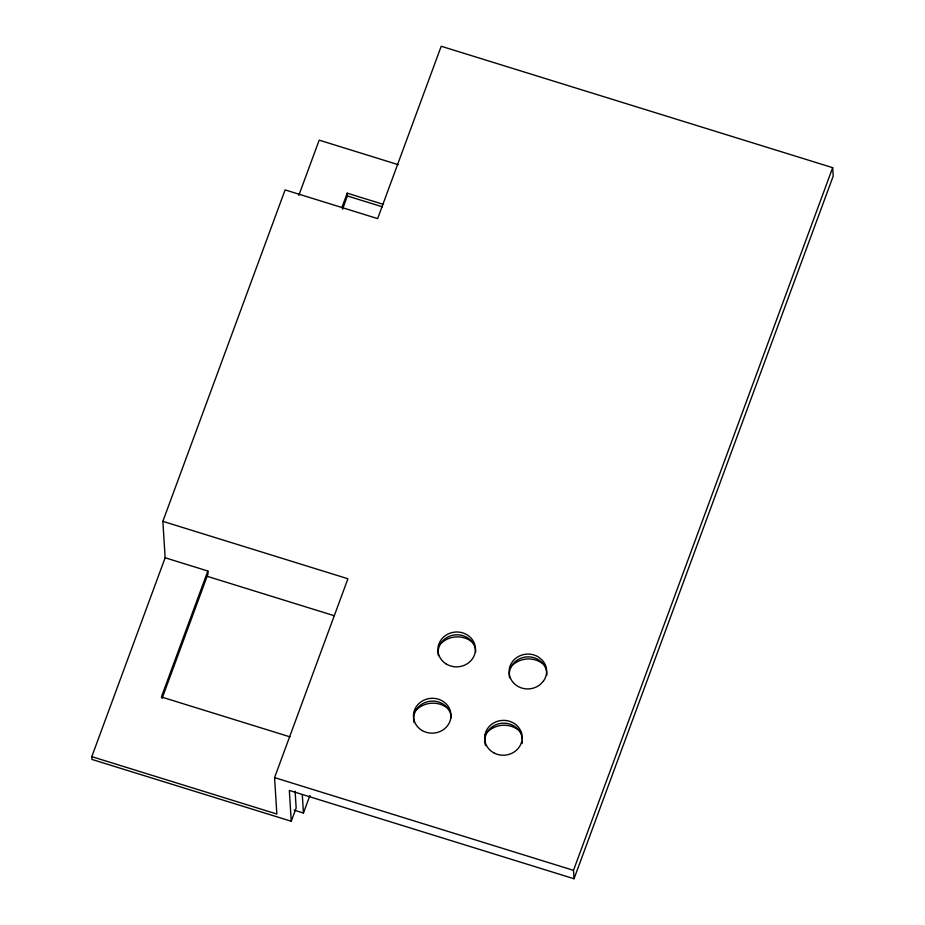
<?xml version="1.0" encoding="UTF-8"?>
<svg xmlns="http://www.w3.org/2000/svg" width="925" height="925" viewBox="0 0 925 925"><rect width="100%" height="100%" fill="white"/><g stroke="black" fill="none" stroke-linecap="round" stroke-linejoin="round"><path stroke-width="1.39" d="M162.858 521.342L285.108 189.903L377.643 218.601L441.213 46.25L832.673 167.679L833.205 176.085L574.02 878.75L289.317 790.436L291.259 821.261L91.968 759.448L91.795 756.638L165.147 557.775L162.858 521.342L347.916 578.749L274.563 777.613L276.853 814.046L91.795 756.638M298.821 195.36L319.183 140.149L398.108 164.638M165.147 557.775L207.847 571.026L161.389 696.976L290.057 736.878M341.845 207.755L347.222 193.175L383.586 204.448M162.072 698.421L208.032 573.824L207.847 571.026M342.504 209.235L347.395 195.973L347.222 193.175M291.259 821.261L296.15 807.999L295.098 791.187M294.104 810.115L303.446 813.017L309.933 795.442M574.02 878.75L573.5 870.344L832.673 167.679M347.395 195.973L382.407 206.842M207.281 576.344L334.029 615.657M274.563 777.613L573.5 870.344M302.302 794.795L303.446 813.017M509.606 677.805A18.789 17.436 -3.6 0 1 526.88 656.912A18.789 17.436 -3.6 0 1 546.779 675.343M438.427 655.732A18.789 17.436 -3.6 0 1 455.088 634.885A18.789 17.436 -3.6 0 1 475.647 652.137M509.663 668.37A22.582 20.951 -3.6 0 1 545.415 666M438.485 646.286A22.582 20.951 -3.6 0 1 474.248 643.927M484.943 735.028A22.582 20.951 -3.6 0 1 521.607 732.993M414.435 712.042A22.582 20.951 -3.6 0 1 449.272 709.683M414.111 722.598A18.789 17.436 -3.6 0 1 430.009 701.243A18.789 17.436 -3.6 0 1 451.18 717.823M522.347 741.26A18.789 17.436 -3.6 0 1 522.07 743.538M485.533 745.562A18.789 17.436 -3.6 0 1 500.205 723.477A18.789 17.436 -3.6 0 1 522.301 738.994M543.438 681.112L540.188 684.546A18.789 17.436 -3.6 0 1 514.82 684.165A18.789 17.436 -3.6 0 1 513.259 660.67A18.789 17.436 -3.6 0 1 538.35 656.947L542.027 659.93A18.789 17.436 -3.6 0 1 543.438 681.112M446.197 663.977A18.789 17.436 -3.6 0 0 475.427 650.46A18.789 17.436 -3.6 0 0 448.44 633.833A18.789 17.436 -3.6 0 0 446.197 663.977M494.308 753.123A18.789 17.436 -3.6 0 0 522.186 737.329A18.789 17.436 -3.6 0 0 493.742 722.934A18.789 17.436 -3.6 0 0 494.308 753.123M422.274 730.588A18.789 17.436 -3.6 0 0 451.007 716.158A18.789 17.436 -3.6 0 0 423.419 700.398A18.789 17.436 -3.6 0 0 422.274 730.588"/></g></svg>
